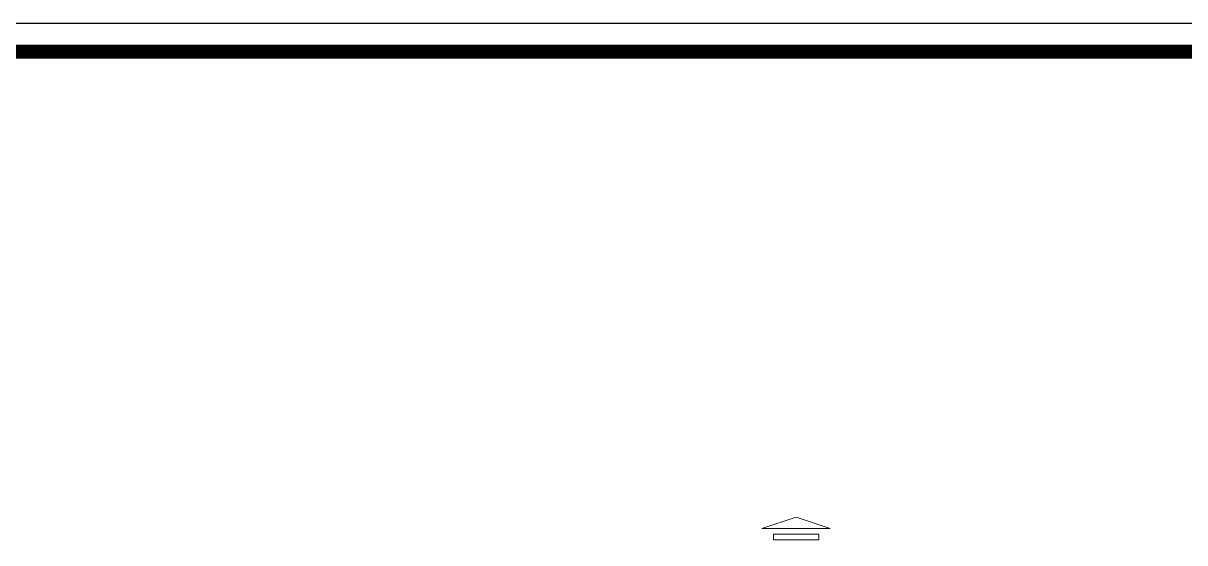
# Model space of a CAD drawing. Header units: millimetres. Extents: x 379264 to 1158416, y -283062 to 356890.
# Drawn here: x 1018115 to 1022195, y -4027 to -2202 of the extents above; entities that cross this region are included whole.
import ezdxf

# ---------------------------------------------------------------- set-up
doc = ezdxf.new("R2010")
doc.units = ezdxf.units.MM
doc.layers.add('04PM. THIN', color=7, linetype='Continuous')
doc.layers.add('BLOCK C - CHI TIET THANG 9$0$DnW', color=20, linetype='Continuous')
doc.layers.add('keyplan TANG 1$0$Net Thay khac', color=250, linetype='Continuous', lineweight=15)

# ---------------------------------------------------------------- blocks, each defined once
blk = doc.blocks.new('CHG_XX_Khung ten')
blk.add_lwpolyline([(15, 579), (826, 579), (826, 15), (15, 15)], close=True)
at = {"color": 4, "linetype": 'Continuous', "const_width": 1}
blk.add_lwpolyline([(17, 577), (824, 577), (824, 17), (17, 17)], close=True, dxfattribs=at)
blk = doc.blocks.new('keyplan TANG 1')
at = {"layer": 'keyplan TANG 1$0$Net Thay khac'}
for points in [[(113549, 173266.8), (119549, 171266.8), (107548.9, 171266.8)], [(109548.9, 170266.8), (117549, 170266.8), (117549, 169266.8), (109548.9, 169266.8)]]:
    blk.add_lwpolyline(points, close=True, dxfattribs=at)

msp = doc.modelspace()

# ---------------------------------------------------------------- block references
at = {"layer": '04PM. THIN', "xscale": 50, "yscale": 50, "zscale": 50}
msp.add_blockref('CHG_XX_Khung ten', (988229.92, -31152.33), dxfattribs=at)

# ---------------------------------------------------------------- next in the draw order: block references
at = {"layer": 'BLOCK C - CHI TIET THANG 9$0$DnW', "xscale": 0.02, "yscale": 0.02, "zscale": 0.02}
msp.add_blockref('keyplan TANG 1', (1018559.23, -7402.72), dxfattribs=at)

doc.saveas('drawing.dxf')
